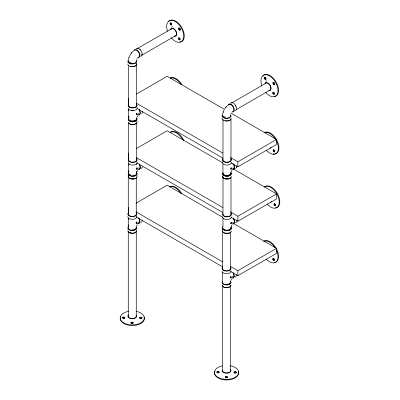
<?xml version="1.0" encoding="UTF-8"?>
<svg xmlns="http://www.w3.org/2000/svg" width="400" height="400" viewBox="0 0 400 400"><rect width="100%" height="100%" fill="white"/><g stroke="black" fill="none" stroke-linecap="round" stroke-linejoin="round"><path stroke-width="0.6" d="M234.605 167.32L234.54 167.775M136.7 113.185L136.51 114.945L137.08 113.355M136.745 167.63L136.56 169.39L137.125 167.8M136.32 221.845L136.135 223.605L136.7 222.015M230.99 167.62L230.8 169.385L231.37 167.795M231.04 222.07L230.85 223.83L231.415 222.24M230.615 276.285L230.425 278.045L230.99 276.455M171.105 28.885L171.265 27.76M265.395 83.32L265.555 82.2M128.395 59.535L129.28 56.58L131.235 53.255M128.965 116.11L128.645 117.98L128.645 109.27M128.82 171.47L129.015 170.555M128.59 224.77L128.27 226.64L128.27 217.935M222.685 113.975L223.95 110.185M137.705 113.95L137.49 114.83L137.01 114.295M137.755 168.395L137.54 169.275L137.06 168.74M137.33 222.61L137.115 223.495L136.635 222.955M232 168.39L231.785 169.27L231.305 168.735M232.045 222.835L231.83 223.715L231.35 223.18M231.62 277.05L231.405 277.93L230.925 277.395M136.76 117.715L137.615 115.98M136.81 172.16L137.665 170.425M136.485 226.11L137.24 224.645M231.055 172.15L231.91 170.42M230.78 280.55L231.53 279.08M128.865 57.69L128.965 57.425M223.155 112.13L223.255 111.865M231.205 226.33L231.1 226.6L231.955 224.865M140.17 168.035L139.805 168.555M139.745 222.25L139.575 222.605M236.19 167.21L236.325 166.89M234.195 276.32L234.06 276.64M136.75 59.34L137.24 58.495M224.875 108.585L225.53 107.69M131.69 52.705L133.23 51.155M225.98 107.145L227.525 105.595M131.115 53.4L131.87 52.485M225.41 107.84L226.16 106.925M138.405 113.8L138.89 113.31M138.45 168.245L138.94 167.755M138.025 222.46L138.515 221.97M232.695 168.24L233.185 167.745M232.745 222.685L233.23 222.19M232.32 276.9L232.805 276.41M171.695 26.88L172.36 26.305M265.985 81.32L266.655 80.745M233.78 168.78L234.245 168.385M137.16 48.675L172.72 28.145M141.61 55.34L175.555 35.745M136.57 93.985L167.175 76.315L224.825 109.6M136.57 148.425L167.175 130.755L222.67 162.795M231.45 103.115L265.935 83.205M236.44 109.47L270.385 89.87M136.03 203.175L167.175 185.195L222.67 217.235M230.35 157.43L237.895 161.785L276.555 139.465L276.555 144.47L237.895 166.79L230.89 162.745M230.35 211.865L237.895 216.22L276.555 193.9L276.555 198.91L237.895 221.23L230.89 217.185M230.35 266.305L237.895 270.66L276.555 248.34L276.555 253.35L237.895 275.67L230.35 271.315M140.71 317.395L140.84 317.385A1.145 0.66 0 0 1 141.135 317.405M230.755 113.02L276.555 139.465M136.595 103.3L222.805 153.07M137.135 108.62L222.805 158.08M233.45 169.015L276.555 193.9M136.595 157.74L222.805 207.51M137.135 163.06L222.805 212.52M233.985 223.765L276.555 248.34M136.06 211.87L222.805 261.95M136.06 216.875L222.805 266.96M139.24 109.27L139.49 109.625M264.75 78.61L264.91 78.84A1.07 0.615 60 0 0 265.82 79.225A1.07 0.615 60 0 0 265.94 78.24L265.82 77.99A1.07 0.615 60 0 0 264.825 77.34A1.07 0.615 60 0 0 264.63 78.36M170.615 24.4L170.46 24.17A1.07 0.615 60 0 1 170.34 23.92M233.67 273.265L233.865 273.66M273.07 93.42L273.14 93.56A1.07 0.615 60 0 0 274.21 94.18A1.07 0.615 60 0 0 274.21 92.945L274.05 92.715A1.07 0.615 60 0 0 273.14 92.325A1.07 0.615 60 0 0 273.02 93.31M273.445 150.955L273.515 151.095A1.07 0.615 60 0 0 274.585 151.715A1.07 0.615 60 0 0 274.585 150.48L274.425 150.25A1.07 0.615 60 0 0 273.515 149.86A1.07 0.615 60 0 0 273.395 150.845M178.78 38.98L178.85 39.12A1.07 0.615 60 0 0 179.38 39.685M234.485 220.07L234.595 220.47M128.77 110.08L128.895 110.79M128.82 164.53L128.945 165.235M128.395 218.745L128.52 219.455M234.57 166.1L234.605 166.475M237.895 161.785L237.895 166.79M237.895 216.22L237.895 221.23M237.895 270.66L237.895 275.67M230.985 159.78L230.985 118.72A4 2.31 0 0 1 224.91 120.645M230.985 177.515L230.985 214.22M230.56 232.35L230.56 268.44M230.56 370.935L230.56 285.51A4 2.31 0 0 1 227.51 287.705A4 2.31 0 0 1 223.055 286.575M222.985 119.24L222.985 160.305M222.985 174.305L222.985 173.06A4 2.31 0 0 0 227.42 175.405A4 2.31 0 0 0 230.87 172.56M222.985 176.795L222.985 214.745M222.985 218.155L222.985 226.865M222.935 163.71L222.935 172.42M222.56 227.275L222.56 268.96M222.56 272.375L222.56 281.08M222.56 285.415L222.56 370.84M136.69 64.28L136.69 105.965M136.69 118.72L136.69 119.965M136.69 122.455L136.69 160.405M136.69 163.45L136.69 164.63M136.69 171.12L136.69 172.89M136.265 177.29L136.265 214.62M136.265 231.075L136.265 316.5M128.695 65.425L128.695 105.245M128.695 122.975L128.695 159.685M128.695 163.715L128.695 172.425M128.515 98.635L128.515 103.64M128.515 153.075L128.515 158.08M128.515 207.515L128.515 212.52M128.27 172.835L128.27 213.9M128.27 231.6L128.27 316.4M230.87 227.215A4 2.31 0 0 1 230.825 228.41L230.405 228.965A4 2.31 0 0 1 226.9 230.075M230.825 231.89A4 2.31 0 0 1 227.42 233.545A4 2.31 0 0 1 223.48 232.36M230.87 213.755A4 2.31 0 0 1 230.825 214.95L230.405 215.5A4 2.31 0 0 1 225.865 216.52A4 2.31 0 0 1 222.985 214.255M230.925 213.055A4.495 2.595 0 0 1 227.475 216.88A4.495 2.595 0 0 1 222.67 213.58M231.475 216.97A4.495 2.595 0 0 1 226.89 219.51A4.495 2.595 0 0 1 222.49 216.86M233.45 218.725A4 2.31 60 0 1 232.96 223.595M236.935 220.405A4.495 2.595 60 0 1 235.405 222.74M233.69 218.575A4.495 2.595 60 0 1 232.38 223.99M227.935 233.06A4 2.31 0 0 1 225.865 233.035M230.87 227.65A4 2.31 0 0 1 230.825 228.845L230.405 229.4A4 2.31 0 0 1 223.48 229.315M230.925 226.955A4.495 2.595 0 0 1 228.055 230.72A4.495 2.595 0 0 1 222.49 228.145M231.475 230.87A4.495 2.595 0 0 1 226.89 233.41A4.495 2.595 0 0 1 222.49 230.76M225.44 229.545A4 2.31 0 0 1 222.72 226.68M271.025 147.6A4.43 2.555 60 0 1 269.855 148.22M276.27 140.51A12.07 6.97 60 0 1 276.675 153.175A12.07 6.97 60 0 1 266.215 150.125M264.51 132.54A12.07 6.97 60 0 1 275.755 139.6M264.515 132.46A12.07 6.97 60 0 1 277.765 142.2A12.07 6.97 60 0 1 272.99 153.865M230.445 115.285A4 2.31 0 0 1 230.4 116.48L229.98 117.03A4 2.31 0 0 1 225.44 118.05A4 2.31 0 0 1 222.56 115.785M230.5 114.585A4.495 2.595 0 0 1 226.465 118.425A4.495 2.595 0 0 1 222.715 114.49M231.05 118.5A4.495 2.595 0 0 1 226.465 121.04A4.495 2.595 0 0 1 222.07 118.39M228.59 105.02A4 2.31 60 0 1 233.025 106.795A4 2.31 60 0 1 232.535 111.66M235.29 105.485A4 2.31 60 0 1 235.75 106.42M230.545 103.34A4.495 2.595 60 0 1 235.53 105.335A4.495 2.595 60 0 1 234.98 110.805M227.985 105.365A4.495 2.595 60 0 1 233.265 106.64A4.495 2.595 60 0 1 231.955 112.055M225.44 117.15A3.99 2.11 3.9 0 1 222.675 115.485M230.82 172.77A4 2.31 0 0 1 230.78 173.965L230.36 174.52A4 2.31 0 0 1 226.85 175.63M230.78 177.445A4 2.31 0 0 1 227.375 179.095A4 2.31 0 0 1 223.43 177.915M223.05 177.35A4 2.31 0 0 1 222.935 176.75M230.82 159.31A4 2.31 0 0 1 230.78 160.505L230.36 161.055A4 2.31 0 0 1 225.82 162.075A4 2.31 0 0 1 222.935 159.81M230.875 158.61A4.495 2.595 0 0 1 226.84 162.45A4.495 2.595 0 0 1 223.095 158.515M231.43 162.525A4.495 2.595 0 0 1 226.255 165.035A4.495 2.595 0 0 1 222.625 161.745M232.81 163.435A4 2.31 60 0 1 232.915 169.15M236.885 165.96A4.495 2.595 60 0 1 235.355 168.29M233.645 164.13A4.495 2.595 60 0 1 232.335 169.545M227.89 178.615A4 2.31 0 0 1 225.82 178.585M230.82 173.205A4 2.31 0 0 1 230.78 174.4L230.36 174.955A4 2.31 0 0 1 225.82 175.975A4 2.31 0 0 1 222.935 173.705M230.875 172.51A4.495 2.595 0 0 1 226.84 176.35A4.495 2.595 0 0 1 223.095 172.41M231.43 176.425A4.495 2.595 0 0 1 226.255 178.935A4.495 2.595 0 0 1 222.625 175.645M265.55 83.555A4 2.31 60 0 1 270.015 85.565A4 2.31 60 0 1 269.335 90.295M264.965 83.9A4.43 2.555 60 0 1 270.23 85.45A4.43 2.555 60 0 1 268.715 90.59M274.24 84.565A1.145 0.66 60 0 0 274.24 83.24A1.145 0.66 60 0 0 273.095 82.575L272.965 82.695A1.145 0.66 60 0 0 273.095 83.9A1.145 0.66 60 0 0 274.075 84.615L274.43 84.455A1.145 0.66 60 0 0 274.43 83.13A1.145 0.66 60 0 0 273.285 82.465L273.155 82.585A1.145 0.66 60 0 0 273.045 82.99M274.265 84.505A1.145 0.66 60 0 1 273.645 84.245M273.45 84.035A1.145 0.66 60 0 1 273.155 83.525M261.795 85.63A12.07 6.97 60 0 1 268.325 75.345A12.07 6.97 60 0 1 277.88 92.375A12.07 6.97 60 0 1 265.44 92.125M262.745 76.125A12.07 6.97 60 0 1 276.21 82.19A12.07 6.97 60 0 1 274.155 96.46M271.87 201.505A4.43 2.555 60 0 1 270.7 202.125M274.7 205.42A1.07 0.615 60 0 0 275.55 205.505A1.07 0.615 60 0 0 275.43 204.38L275.275 204.15A1.07 0.615 60 0 0 274.435 203.73A1.07 0.615 60 0 0 274.165 204.495M274.515 205.225A1.07 0.615 60 0 1 274.36 205M264.795 186.69A12.07 6.97 60 0 1 276.1 192.695A12.07 6.97 60 0 1 277.92 206.64A12.07 6.97 60 0 1 267.065 204.03M264.38 187.09A12.07 6.97 60 0 1 277.68 194.085A12.07 6.97 60 0 1 275.375 207.895M273.14 259.71A1.07 0.615 60 0 0 274.21 260.33A1.07 0.615 60 0 0 274.21 259.095L274.05 258.865A1.07 0.615 60 0 0 273.14 258.475A1.07 0.615 60 0 0 273.02 259.46M276.36 250.07A12.07 6.97 60 0 1 276.21 261.875A12.07 6.97 60 0 1 266.255 259.185M263.575 241.4A12.07 6.97 60 0 1 275.105 247.765M264.14 241.075A12.07 6.97 60 0 1 276.7 249.27A12.07 6.97 60 0 1 274.79 262.53M230.44 369.405A4.43 2.555 0 0 1 227.045 373.18A4.43 2.555 0 0 1 222.31 369.925M230.445 370.085A4 2.31 0 0 1 226.995 372.935A4 2.31 0 0 1 222.56 370.59M227.445 377.11A1.07 0.615 0 0 1 226.375 377.73A1.07 0.615 0 0 1 225.31 377.11M225.345 377.17A1.07 0.615 0 0 1 225.84 376.795M226.655 376.73A1.07 0.615 0 0 1 227.305 377.02M236.24 372.315A1.145 0.66 0 0 1 235.13 373.15L234.835 373.125A1.145 0.66 0 0 1 233.995 372.57A1.145 0.66 0 0 1 234.56 371.91M235.705 371.91A1.145 0.66 0 0 1 236.125 372.155M238.625 373.18A12.07 6.97 0 0 1 224.73 379.92A12.07 6.97 0 0 1 214.97 371.085M238.285 371.375A12.07 6.97 0 0 1 238.605 372.575M229.93 365.69A12.07 6.97 0 0 1 236.54 376.3A12.07 6.97 0 0 1 217.02 376.65A12.07 6.97 0 0 1 222.475 365.82M230.445 281.435A4 2.31 0 0 1 230.4 282.63L229.98 283.18A4 2.31 0 0 1 226.475 284.29M230.4 269.6A4 2.31 0 0 1 229.98 270.155M230.445 267.97A4 2.31 0 0 1 230.4 269.165L229.98 269.715A4 2.31 0 0 1 225.44 270.74A4 2.31 0 0 1 222.56 268.47M230.5 267.27A4.495 2.595 0 0 1 226.465 271.115A4.495 2.595 0 0 1 222.715 267.175M231.05 271.19A4.495 2.595 0 0 1 226.465 273.725A4.495 2.595 0 0 1 222.07 271.08M233.025 272.945A4 2.31 60 0 1 232.535 277.81M236.51 274.62A4.495 2.595 60 0 1 234.98 276.955M233.265 272.79A4.495 2.595 60 0 1 231.955 278.205M230.445 281.87A4 2.31 0 0 1 230.4 283.065L229.98 283.615A4 2.31 0 0 1 225.44 284.635A4 2.31 0 0 1 222.56 282.37M230.5 281.17A4.495 2.595 0 0 1 226.465 285.01A4.495 2.595 0 0 1 222.715 281.075M231.05 285.085A4.495 2.595 0 0 1 226.465 287.625A4.495 2.595 0 0 1 222.07 284.975M136.58 63.68A4 2.31 0 0 1 135.06 66.09A4 2.31 0 0 1 130.62 66.205M136.58 172.78A4 2.31 0 0 1 136.535 173.975L136.115 174.525A4 2.31 0 0 1 132.605 175.635M129.185 161.41A4 2.31 0 0 1 128.805 160.85M136.69 176.855A4 2.31 0 0 1 133.645 179.05A4 2.31 0 0 1 129.185 177.92M136.58 159.315A4 2.31 0 0 1 136.535 160.51L136.115 161.06A4 2.31 0 0 1 131.085 161.98A4 2.31 0 0 1 128.85 159.22M136.63 158.615A4.495 2.595 0 0 1 132.595 162.46A4.495 2.595 0 0 1 128.85 158.52M137.055 161.86A4.495 2.595 0 0 1 132.595 165.07A4.495 2.595 0 0 1 128.38 161.755M139.16 164.29A4 2.31 60 0 1 138.67 169.155M142.55 166.865A4.495 2.595 60 0 1 141.11 168.3M139.4 164.135A4.495 2.595 60 0 1 138.09 169.55M133.645 178.62A4 2.31 0 0 1 131.575 178.595M136.58 173.215A4 2.31 0 0 1 136.535 174.41L136.115 174.96A4 2.31 0 0 1 132.085 176.045A4 2.31 0 0 1 128.805 174.315M136.63 172.515A4.495 2.595 0 0 1 133.185 176.34A4.495 2.595 0 0 1 128.38 173.04M137.055 175.76A4.495 2.595 0 0 1 132.595 178.97A4.495 2.595 0 0 1 128.38 175.65M136.58 118.12A4 2.31 0 0 1 132.605 120.98A4 2.31 0 0 1 128.85 118.025M131.15 175.105A4 2.31 0 0 1 128.845 171.69M170.215 78.105A12.07 6.97 60 0 1 181.19 84.71M170.225 78.02A12.07 6.97 60 0 1 182.03 84.83M136.155 60.845A4 2.31 0 0 1 136.11 62.04L135.69 62.59A4 2.31 0 0 1 130.66 63.51A4 2.31 0 0 1 128.425 60.75M136.205 60.145A4.495 2.595 0 0 1 132.17 63.985A4.495 2.595 0 0 1 128.425 60.05M136.63 63.39A4.495 2.595 0 0 1 132.76 66.585A4.495 2.595 0 0 1 127.775 63.95M134.3 50.58A4 2.31 60 0 1 138.735 52.355A4 2.31 60 0 1 138.245 57.225M139.715 49.495A4 2.31 60 0 1 140.4 50.2M141.87 53.84A4 2.31 60 0 1 141.79 54.64M136.255 48.905A4.495 2.595 60 0 1 141.24 50.895A4.495 2.595 60 0 1 140.685 56.365M133.69 50.93A4.495 2.595 60 0 1 138.975 52.205A4.495 2.595 60 0 1 137.665 57.62M131.15 62.71A3.99 2.11 3.9 0 1 128.38 61.045M136.645 118.93A4 2.31 0 0 1 136.485 119.525L136.065 120.08A4 2.31 0 0 1 132.56 121.19M129.14 106.965A4 2.31 0 0 1 128.76 106.405M136.065 123.56A4 2.31 0 0 1 129.14 123.475M133.6 110.275A4 2.31 0 0 1 131.525 110.25M136.645 105.47A4 2.31 0 0 1 136.485 106.065L136.065 106.615A4 2.31 0 0 1 131.035 107.535A4 2.31 0 0 1 128.805 104.775M136.585 104.17A4.495 2.595 0 0 1 132.55 108.015A4.495 2.595 0 0 1 128.805 104.075M137.01 107.415A4.495 2.595 0 0 1 133.135 110.61A4.495 2.595 0 0 1 128.155 107.975M139.11 109.845A4 2.31 60 0 1 138.62 114.71M142.595 111.52A4.495 2.595 60 0 1 141.71 113.63M139.355 109.69A4.495 2.595 60 0 1 138.04 115.105M136.645 119.365A4 2.31 0 0 1 136.485 119.965L136.065 120.515A4 2.31 0 0 1 131.035 121.43A4 2.31 0 0 1 128.805 118.67M136.585 118.07A4.495 2.595 0 0 1 132.55 121.91A4.495 2.595 0 0 1 128.805 117.975M137.01 121.315A4.495 2.595 0 0 1 133.135 124.51A4.495 2.595 0 0 1 128.155 121.875M171.26 29.12A4 2.31 60 0 1 175.45 30.68A4 2.31 60 0 1 175.635 35.695M170.675 29.46A4.43 2.555 60 0 1 175.94 31.01A4.43 2.555 60 0 1 174.425 36.15M179.95 30.125A1.145 0.66 60 0 0 179.95 28.8A1.145 0.66 60 0 0 178.805 28.135L178.675 28.255A1.145 0.66 60 0 0 178.805 29.46A1.145 0.66 60 0 0 179.78 30.175L180.14 30.015A1.145 0.66 60 0 0 180.14 28.69A1.145 0.66 60 0 0 178.99 28.03L178.865 28.145A1.145 0.66 60 0 0 178.99 29.355A1.145 0.66 60 0 0 179.97 30.065M178.65 38.165A1.07 0.615 60 0 1 179.76 38.275L179.915 38.505A1.07 0.615 60 0 1 179.76 39.785M170.8 24.59A1.07 0.615 60 0 0 171.595 24.74A1.07 0.615 60 0 0 171.65 23.805L171.53 23.555A1.07 0.615 60 0 0 170.705 22.89A1.07 0.615 60 0 0 170.24 23.425M167.505 31.19A12.07 6.97 60 0 1 174.03 20.905A12.07 6.97 60 0 1 183.585 37.935A12.07 6.97 60 0 1 171.15 37.69M168.455 21.69A12.07 6.97 60 0 1 181.915 27.75A12.07 6.97 60 0 1 179.86 42.02M170.505 132.25A12.07 6.97 60 0 1 182.57 139.515M170.09 132.65A12.07 6.97 60 0 1 183.855 140.59M169.285 186.96A12.07 6.97 60 0 1 180.815 193.325M169.85 186.635A12.07 6.97 60 0 1 181.915 193.9M136.15 314.97A4.43 2.555 0 0 1 132.175 318.755A4.43 2.555 0 0 1 128.48 314.875M136.155 315.65A4 2.31 0 0 1 132.18 318.51A4 2.31 0 0 1 128.425 315.555M131.81 322.295A1.07 0.615 0 0 0 131.05 322.73L131.015 322.89A1.07 0.615 0 0 0 132.085 323.505A1.07 0.615 0 0 0 133.155 322.89L133.115 322.73A1.07 0.615 0 0 0 132.62 322.355M141.415 317.475A1.145 0.66 0 0 1 141.95 318.22A1.145 0.66 0 0 1 140.84 318.71L140.54 318.685A1.145 0.66 0 0 1 139.7 318.135A1.145 0.66 0 0 1 140.265 317.475M143.99 316.935A12.07 6.97 0 0 1 132.01 325.56A12.07 6.97 0 0 1 120.68 316.645M136.24 311.36A12.07 6.97 0 0 1 141.88 322.155A12.07 6.97 0 0 1 122.355 321.915A12.07 6.97 0 0 1 128.785 311.27M124.62 317.525A1.07 0.615 0 0 1 123.975 318.43L123.695 318.45A1.07 0.615 0 0 1 122.625 317.835A1.07 0.615 0 0 1 123.695 317.22L123.975 317.24A1.07 0.615 0 0 1 124.45 317.4M136.155 226.995A4 2.31 0 0 1 136.11 228.19L135.69 228.74A4 2.31 0 0 1 132.18 229.855M136.11 215.16A4 2.31 0 0 1 135.69 215.715M136.11 231.67A4 2.31 0 0 1 132.18 233.335A4 2.31 0 0 1 128.38 231.575M136.155 213.53A4 2.31 0 0 1 136.11 214.725L135.69 215.28A4 2.31 0 0 1 130.66 216.195A4 2.31 0 0 1 128.425 213.435M136.205 212.83A4.495 2.595 0 0 1 132.17 216.675A4.495 2.595 0 0 1 128.425 212.735M136.63 216.075A4.495 2.595 0 0 1 132.76 219.275A4.495 2.595 0 0 1 127.775 216.64M138.14 217.655A4 2.31 60 0 1 138.245 223.375M142.215 220.18A4.495 2.595 60 0 1 140.685 222.515M138.975 218.355A4.495 2.595 60 0 1 137.665 223.77M131.15 232.81A4 2.31 0 0 1 130.195 232.57M136.155 227.43A4 2.31 0 0 1 136.11 228.625L135.69 229.175A4 2.31 0 0 1 130.66 230.095A4 2.31 0 0 1 128.425 227.335M136.205 226.73A4.495 2.595 0 0 1 132.17 230.575A4.495 2.595 0 0 1 128.425 226.635M136.63 229.975A4.495 2.595 0 0 1 132.76 233.17A4.495 2.595 0 0 1 127.775 230.535M131.05 322.51L131.015 322.67A1.07 0.615 0 0 0 132.085 323.29A1.07 0.615 0 0 0 133.155 322.67L133.115 322.51A1.07 0.615 0 0 0 132.085 322.055A1.07 0.615 0 0 0 131.05 322.51M225.345 376.95L225.31 377.33A1.07 0.615 0 0 0 226.375 377.945A1.07 0.615 0 0 0 227.445 377.33L227.41 376.95A1.07 0.615 0 0 0 226.375 376.495A1.07 0.615 0 0 0 225.345 376.95M123.975 318.215L123.695 318.235A1.07 0.615 0 0 1 122.625 317.615A1.07 0.615 0 0 1 123.695 317L123.975 317.02A1.07 0.615 0 0 1 124.765 317.615A1.07 0.615 0 0 1 123.975 318.215M140.84 317.165L140.54 317.19A1.145 0.66 0 0 0 139.69 317.83A1.145 0.66 0 0 0 140.54 318.47L140.84 318.49A1.145 0.66 0 0 0 141.985 317.83A1.145 0.66 0 0 0 140.84 317.165M218.265 372.65L217.99 372.675A1.07 0.615 0 0 1 216.92 372.055A1.07 0.615 0 0 1 217.99 371.44L218.265 371.46A1.07 0.615 0 0 1 219.055 372.055A1.07 0.615 0 0 1 218.265 372.65M218.265 372.87L217.99 372.89A1.07 0.615 0 0 1 216.92 372.275A1.07 0.615 0 0 1 217.99 371.655L218.265 371.68A1.07 0.615 0 0 1 219.055 372.275A1.07 0.615 0 0 1 218.265 372.87M235.13 371.605L234.835 371.63A1.145 0.66 0 0 0 233.985 372.265A1.145 0.66 0 0 0 234.835 372.905L235.13 372.93A1.145 0.66 0 0 0 236.28 372.265A1.145 0.66 0 0 0 235.13 371.605M264.72 78.945L264.565 78.72A1.07 0.615 60 0 1 264.565 77.485A1.07 0.615 60 0 1 265.63 78.1L265.75 78.35A1.07 0.615 60 0 1 265.63 79.335A1.07 0.615 60 0 1 264.72 78.945M274.02 93.05L273.865 92.825A1.07 0.615 60 0 0 272.95 92.435A1.07 0.615 60 0 0 272.83 93.42L272.95 93.67A1.07 0.615 60 0 0 274.02 94.285A1.07 0.615 60 0 0 274.02 93.05M274.395 150.59L274.24 150.36A1.07 0.615 60 0 0 273.325 149.97A1.07 0.615 60 0 0 273.205 150.955L273.325 151.205A1.07 0.615 60 0 0 274.395 151.82A1.07 0.615 60 0 0 274.395 150.59M170.425 24.51L170.27 24.28A1.07 0.615 60 0 1 170.27 23.045A1.07 0.615 60 0 1 171.34 23.66L171.46 23.91A1.07 0.615 60 0 1 171.34 24.895A1.07 0.615 60 0 1 170.425 24.51M179.73 38.615L179.57 38.385A1.07 0.615 60 0 0 178.66 37.995A1.07 0.615 60 0 0 178.54 38.98L178.66 39.23A1.07 0.615 60 0 0 179.73 39.85A1.07 0.615 60 0 0 179.73 38.615M275.24 204.49L275.085 204.26A1.07 0.615 60 0 0 274.17 203.875A1.07 0.615 60 0 0 274.05 204.855L274.17 205.105A1.07 0.615 60 0 0 275.24 205.725A1.07 0.615 60 0 0 275.24 204.49M274.02 259.205L273.865 258.975A1.07 0.615 60 0 0 272.95 258.585A1.07 0.615 60 0 0 272.83 259.57L272.95 259.82A1.07 0.615 60 0 0 274.02 260.435A1.07 0.615 60 0 0 274.02 259.205"/></g></svg>
